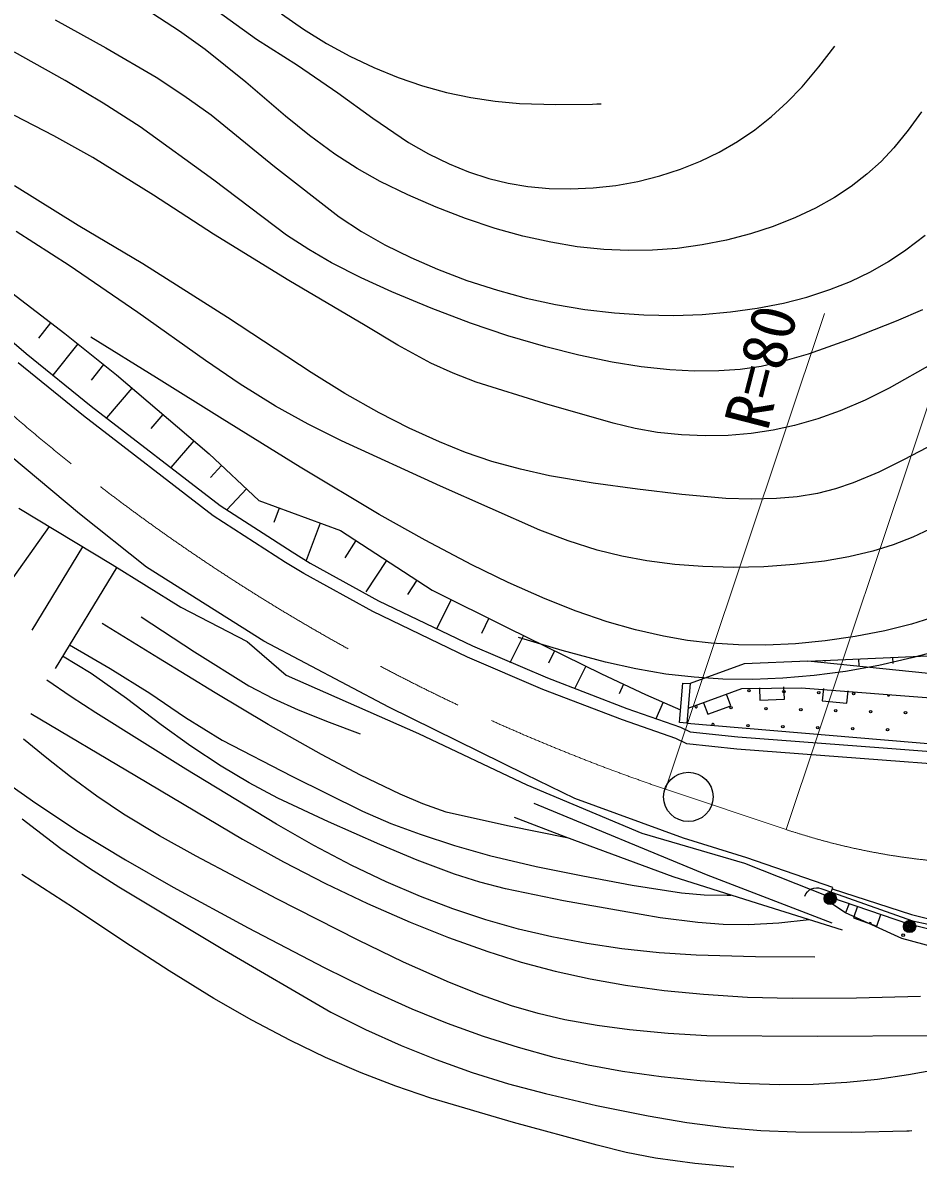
# Model space of a CAD drawing. Units: millimetres, scale not verified. Extents: x 40000 to 680000, y 20000 to 380000.
# Drawn here: x 194044 to 230311, y 244696 to 291050 of the extents above; entities that cross this region are included whole.
import ezdxf
from ezdxf.enums import TextEntityAlignment as Align

# ---------------------------------------------------------------- set-up
doc = ezdxf.new("R2010")
doc.units = ezdxf.units.MM
doc.header["$LTSCALE"] = 1000
doc.linetypes.add('CHAIN', pattern=[18.5, 12, -1.5, 3.5, -1.5])
for name, color, linetype, lineweight in [('M-BGD', 7, 'Continuous', 25), ('M-BMK', 2, 'CHAIN', 13), ('M-BMK-SRVR', 3, 'Continuous', 25), ('M-STR-HTXT', 7, 'Continuous', 13)]:
    doc.layers.add(name, color=color, linetype=linetype, lineweight=lineweight)
doc.styles.add('ＭＳ ゴシック', font='')
doc.styles.get('ＭＳ ゴシック').set_extended_font_data('MS Gothic')

msp = doc.modelspace()

# ---------------------------------------------------------------- linework, layer by layer
at = {"layer": 'M-BGD'}
for p, q in [((201611, 291753), (203512, 290391)), ((195352, 291178), (197406, 290041)), ((200389, 290718), (199308, 291421)), ((204515, 291418), (205411, 290793)), ((201428, 289971), (200389, 290718)), ((205411, 290793), (206345, 290214)), ((203512, 290391), (205169, 289332)), ((206345, 290214), (207287, 289701)), ((195760, 288713), (193703, 289863)), ((197406, 290041), (199442, 288845)), ((203079, 288644), (201428, 289971)), ((226289, 289267), (226933, 290109)), ((205169, 289332), (206803, 288217)), ((207287, 289701), (208266, 289237)), ((225616, 288461), (226289, 289267)), ((199442, 288845), (200566, 288114)), ((208266, 289237), (209242, 288840)), ((209242, 288840), (210237, 288501)), ((197298, 287802), (195760, 288713)), ((204685, 287276), (203079, 288644)), ((210237, 288501), (211208, 288232)), ((225013, 287833), (225616, 288461)), ((200566, 288114), (201665, 287328)), ((206803, 288217), (208218, 287190)), ((211208, 288232), (212191, 288022)), ((212191, 288022), (213171, 287875)), ((213171, 287875), (214156, 287789)), ((198796, 286844), (197298, 287802)), ((214156, 287789), (215633, 287746)), ((215633, 287746), (217125, 287763)), ((217125, 287763), (217295, 287766)), ((217295, 287766), (217466, 287770)), ((224374, 287254), (225013, 287833)), ((230445, 287452), (229914, 286702)), ((195302, 286470), (193702, 287295)), ((201665, 287328), (204240, 285234)), ((205662, 286481), (204685, 287276)), ((208218, 287190), (209671, 286210)), ((223695, 286720), (224374, 287254)), ((196872, 285592), (195302, 286470)), ((201779, 284673), (198796, 286844)), ((206675, 285734), (205662, 286481)), ((222989, 286241), (223695, 286720)), ((229914, 286702), (229333, 285987)), ((209671, 286210), (210477, 285747)), ((222252, 285815), (222989, 286241)), ((199336, 284067), (196872, 285592)), ((207583, 285157), (206675, 285734)), ((210477, 285747), (211311, 285338)), ((221496, 285448), (222252, 285815)), ((229333, 285987), (228810, 285433)), ((204240, 285234), (206854, 283188)), ((208523, 284629), (207583, 285157)), ((211311, 285338), (212097, 285016)), ((219850, 284851), (220679, 285119)), ((220679, 285119), (221496, 285448)), ((228810, 285433), (228238, 284915)), ((204723, 282455), (201779, 284673)), ((209637, 284079), (208523, 284629)), ((212097, 285016), (212915, 284746)), ((212915, 284746), (213701, 284555)), ((218060, 284465), (218963, 284629)), ((218963, 284629), (219850, 284851)), ((228238, 284915), (227600, 284424)), ((196289, 282845), (193700, 284455)), ((213701, 284555), (214500, 284423)), ((214500, 284423), (215359, 284344)), ((215359, 284344), (216235, 284324)), ((216235, 284324), (217144, 284364)), ((217144, 284364), (218060, 284465)), ((227600, 284424), (226922, 283978)), ((201769, 282491), (199336, 284067)), ((210782, 283581), (209637, 284079)), ((226922, 283978), (226148, 283545)), ((211976, 283121), (210782, 283581)), ((226148, 283545), (225341, 283162)), ((198909, 281287), (196289, 282845)), ((206854, 283188), (207767, 282601)), ((213174, 282723), (211976, 283121)), ((224443, 282806), (223515, 282503)), ((225341, 283162), (224443, 282806)), ((195916, 281224), (193769, 282595)), ((204822, 280616), (201769, 282491)), ((205623, 281864), (204723, 282455)), ((207767, 282601), (208713, 282064)), ((214293, 282412), (213174, 282723)), ((215427, 282160), (214293, 282412)), ((223515, 282503), (222546, 282249)), ((229820, 281854), (230597, 282451)), ((206543, 281331), (205623, 281864)), ((208713, 282064), (209760, 281542)), ((216494, 281983), (215427, 282160)), ((217573, 281865), (216494, 281983)), ((218565, 281822), (217573, 281865)), ((219545, 281839), (218565, 281822)), ((220554, 281916), (219545, 281839)), ((221558, 282053), (220554, 281916)), ((222546, 282249), (221558, 282053)), ((229114, 281382), (229820, 281854)), ((209760, 281542), (210837, 281073)), ((228380, 280963), (229114, 281382)), ((192305, 281102), (195741, 278462)), ((198697, 279322), (195916, 281224)), ((202331, 279111), (198909, 281287)), ((207751, 280715), (206543, 281331)), ((210837, 281073), (212035, 280619)), ((227573, 280578), (228380, 280963)), ((190506, 280802), (194172, 277661)), ((207910, 278791), (204822, 280616)), ((208990, 280150), (207751, 280715)), ((212035, 280619), (213266, 280217)), ((226738, 280246), (227573, 280578)), ((210582, 279487), (208990, 280150)), ((213266, 280217), (214433, 279899)), ((225803, 279942), (226738, 280246)), ((214433, 279899), (215623, 279638)), ((215623, 279638), (216805, 279439)), ((223789, 279489), (224855, 279698)), ((224855, 279698), (225803, 279942)), ((201445, 277370), (198697, 279322)), ((205723, 276882), (202331, 279111)), ((212178, 278886), (210582, 279487)), ((216805, 279439), (218008, 279299)), ((218008, 279299), (219201, 279219)), ((219201, 279219), (220413, 279199)), ((220413, 279199), (221561, 279239)), ((221561, 279239), (222710, 279339)), ((222710, 279339), (223789, 279489)), ((230491, 279420), (229427, 278961)), ((195168, 278902), (194683, 278271)), ((209231, 277999), (207910, 278791)), ((213691, 278378), (212178, 278886)), ((229427, 278961), (227643, 278263)), ((195741, 278462), (197836, 276790)), ((199456, 276664), (196790, 278321)), ((215228, 277925), (213691, 278378)), ((227643, 278263), (225852, 277628)), ((194172, 277661), (196816, 275521)), ((196265, 278044), (195258, 276782)), ((210570, 277267), (209231, 277999)), ((216567, 277587), (215228, 277925)), ((196506, 275129), (193852, 277277)), ((197312, 277208), (196806, 276574)), ((202850, 276417), (201445, 277370)), ((211474, 276854), (210570, 277267)), ((217916, 277307), (216567, 277587)), ((219086, 277119), (217916, 277307)), ((224915, 277353), (223958, 277135)), ((225852, 277628), (224915, 277353)), ((230901, 277250), (229132, 276246)), ((197836, 276790), (201593, 273589)), ((207090, 276041), (205723, 276882)), ((212403, 276496), (211474, 276854)), ((220249, 276993), (219086, 277119)), ((221251, 276941), (220249, 276993)), ((222239, 276950), (221251, 276941)), ((223103, 277013), (222239, 276950)), ((223958, 277135), (223103, 277013)), ((202113, 275012), (199456, 276664)), ((204278, 275522), (202850, 276417)), ((215176, 275632), (212403, 276496)), ((196344, 271167), (190717, 275843)), ((198462, 276257), (197431, 275047)), ((208477, 275257), (207090, 276041)), ((229132, 276246), (228163, 275768)), ((196816, 275521), (202038, 271495)), ((205600, 274791), (204278, 275522)), ((217954, 274828), (215176, 275632)), ((228163, 275768), (227158, 275339)), ((201750, 271086), (196506, 275129)), ((199714, 275190), (199225, 274615)), ((205277, 273049), (202113, 275012)), ((209690, 274635), (208477, 275257)), ((226245, 275010), (225304, 274735)), ((227158, 275339), (226245, 275010)), ((206952, 274112), (205600, 274791)), ((210918, 274072), (209690, 274635)), ((218849, 274616), (217954, 274828)), ((219760, 274461), (218849, 274616)), ((220721, 274358), (219760, 274461)), ((224433, 274544), (223548, 274411)), ((225304, 274735), (224433, 274544)), ((200966, 274122), (200040, 273035)), ((210959, 272277), (206952, 274112)), ((211975, 273647), (210918, 274072)), ((221678, 274316), (220721, 274358)), ((222615, 274333), (221678, 274316)), ((223548, 274411), (222615, 274333)), ((231304, 274170), (229722, 273343)), ((201593, 273589), (203607, 271702)), ((213040, 273283), (211975, 273647)), ((202096, 273117), (201643, 272633)), ((208473, 271137), (205277, 273049)), ((214205, 272965), (213040, 273283)), ((229722, 273343), (228714, 272854)), ((215379, 272707), (214205, 272965)), ((217153, 272403), (215379, 272707)), ((228714, 272854), (227683, 272421)), ((203103, 272174), (202305, 271321)), ((214983, 270499), (210959, 272277)), ((218945, 272156), (217153, 272403)), ((220738, 271940), (218945, 272156)), ((226971, 272179), (226235, 271991)), ((227683, 272421), (226971, 272179)), ((203607, 271702), (206913, 270479)), ((222521, 271785), (220738, 271940)), ((223559, 271751), (222521, 271785)), ((224577, 271777), (223559, 271751)), ((225416, 271855), (224577, 271777)), ((226235, 271991), (225416, 271855)), ((193880, 271387), (197656, 269112)), ((202038, 271495), (204951, 269616)), ((204433, 271397), (204216, 270808)), ((199048, 268997), (196344, 271167)), ((204685, 269193), (201750, 271086)), ((206087, 270785), (205527, 269274)), ((210339, 270088), (208473, 271137)), ((195113, 270644), (191071, 264980)), ((206913, 270479), (210624, 268069)), ((216133, 270067), (214983, 270499)), ((230787, 270538), (230096, 270211)), ((196465, 269830), (194403, 266447)), ((207532, 270077), (207082, 269385)), ((212230, 269094), (210339, 270088)), ((217304, 269691), (216133, 270067)), ((229298, 269903), (228477, 269651)), ((230096, 270211), (229298, 269903)), ((204951, 269616), (205682, 269169)), ((218309, 269443), (217304, 269691)), ((219326, 269253), (218309, 269443)), ((227509, 269422), (226513, 269249)), ((228477, 269651), (227509, 269422)), ((197847, 268997), (195346, 264892)), ((197656, 269112), (200440, 267376)), ((203806, 265998), (199048, 268997)), ((205430, 268737), (204685, 269193)), ((205682, 269169), (208446, 267643)), ((208768, 269274), (207942, 268001)), ((213705, 268377), (212230, 269094)), ((220455, 269107), (219326, 269253)), ((221584, 269021), (220455, 269107)), ((222822, 268990), (221584, 269021)), ((224056, 269019), (222822, 268990)), ((225293, 269105), (224056, 269019)), ((226513, 269249), (225293, 269105)), ((208217, 267198), (205430, 268737)), ((210005, 268471), (209628, 267890)), ((210624, 268069), (213690, 266547)), ((215206, 267714), (213705, 268377)), ((208446, 267643), (212257, 265810)), ((211390, 267689), (210796, 266492)), ((216459, 267223), (215206, 267714)), ((200440, 267376), (203135, 265983)), ((212050, 265355), (208217, 267198)), ((217721, 266792), (216459, 267223)), ((231076, 267011), (230037, 266692)), ((199544, 265315), (197251, 266713)), ((198837, 266987), (200994, 265568)), ((212923, 266928), (212619, 266315)), ((213690, 266547), (217483, 264677)), ((218856, 266466), (217721, 266792)), ((230037, 266692), (228968, 266427)), ((214322, 266235), (213773, 265121)), ((215885, 265623), (214118, 266146)), ((219996, 266200), (218856, 266466)), ((220962, 266028), (219996, 266200)), ((227764, 266192), (226550, 266017)), ((228968, 266427), (227764, 266192)), ((195933, 265857), (197575, 264900)), ((203135, 265983), (204713, 264631)), ((208865, 263323), (203806, 265998)), ((212257, 265810), (215300, 264514)), ((215587, 265612), (215337, 265105)), ((217652, 265152), (215885, 265623)), ((221929, 265916), (220962, 266028)), ((223032, 265850), (221929, 265916)), ((224141, 265844), (223032, 265850)), ((225345, 265900), (224141, 265844)), ((226550, 266017), (225345, 265900)), ((231359, 265675), (230056, 265325)), ((196235, 265046), (195649, 265389)), ((201839, 263911), (199544, 265315)), ((200994, 265568), (203196, 264192)), ((215112, 264051), (212050, 265355)), ((218869, 264881), (217652, 265152)), ((225844, 265194), (223260, 265085)), ((225844, 265194), (231330, 265434)), ((231262, 264637), (225844, 265194)), ((226529, 265224), (226531, 265176)), ((227901, 265284), (227914, 264993)), ((230056, 265325), (228715, 265021)), ((229273, 265344), (229283, 265102)), ((196805, 264695), (196235, 265046)), ((198245, 263674), (196805, 264695)), ((197575, 264900), (199185, 263891)), ((216851, 264989), (216410, 264094)), ((220088, 264672), (218869, 264881)), ((223260, 265085), (221083, 264281)), ((227368, 264777), (226101, 264607)), ((228715, 265021), (227368, 264777)), ((196003, 263751), (195009, 264416)), ((204713, 264631), (210067, 262260)), ((215300, 264514), (218508, 263280)), ((217483, 264677), (219271, 263848)), ((218377, 264262), (218197, 263874)), ((221240, 264539), (220088, 264672)), ((220648, 262710), (220784, 264307)), ((220784, 264307), (221083, 264281)), ((221083, 264281), (220947, 262687)), ((222398, 264466), (221240, 264539)), ((223620, 264452), (222398, 264466)), ((224829, 264497), (223620, 264452)), ((226101, 264607), (224829, 264497)), ((199185, 263891), (200635, 262912)), ((203984, 262629), (201839, 263911)), ((203196, 264192), (204178, 263682)), ((218336, 262811), (215112, 264051)), ((219271, 263848), (220691, 263220)), ((220998, 263285), (223173, 264082)), ((222727, 263386), (222555, 263855)), ((223173, 264082), (225580, 264110)), ((223879, 264110), (223899, 263610)), ((224898, 263650), (224878, 264150)), ((225580, 264110), (233556, 263499)), ((226476, 264088), (226425, 263590)), ((227420, 263489), (227471, 263987)), ((196995, 263099), (196003, 263751)), ((199645, 262607), (198245, 263674)), ((204178, 263682), (205197, 263221)), ((214410, 260604), (208865, 263323)), ((219981, 263534), (219681, 262856)), ((221616, 263511), (221788, 263042)), ((221788, 263042), (222727, 263386)), ((223899, 263610), (224898, 263650)), ((226425, 263590), (227420, 263489)), ((194362, 263071), (198653, 260540)), ((200644, 260814), (196995, 263099)), ((200635, 262912), (202115, 261986)), ((205197, 263221), (206448, 262717)), ((218508, 263280), (220690, 262518)), ((200848, 261747), (199645, 262607)), ((206148, 261405), (203984, 262629)), ((206448, 262717), (207706, 262245)), ((220497, 262056), (218336, 262811)), ((220947, 262687), (220648, 262710)), ((220690, 262518), (221080, 262326)), ((220947, 262687), (233396, 261626)), ((195018, 261257), (194065, 262032)), ((202115, 261986), (204941, 260527)), ((210067, 262260), (214460, 260187)), ((220940, 261838), (220497, 262056)), ((221080, 262326), (223008, 262131)), ((223008, 262131), (228899, 261675)), ((202076, 260943), (200848, 261747)), ((222964, 261633), (220940, 261838)), ((228861, 261177), (222964, 261633)), ((228899, 261675), (232895, 261376)), ((195975, 260504), (195018, 261257)), ((207722, 260576), (206148, 261405)), ((232876, 260876), (228861, 261177)), ((192855, 260643), (194563, 259439)), ((198653, 260540), (202947, 257987)), ((204314, 258585), (200644, 260814)), ((203208, 260269), (202076, 260943)), ((204941, 260527), (207800, 259119)), ((209329, 259799), (207722, 260576)), ((216398, 259630), (214410, 260604)), ((197034, 259724), (195975, 260504)), ((204370, 259648), (203208, 260269)), ((214460, 260187), (219124, 258230)), ((198122, 258997), (197034, 259724)), ((206424, 258680), (204370, 259648)), ((210252, 259409), (209329, 259799)), ((220812, 258016), (216398, 259630)), ((194563, 259439), (196303, 258286)), ((207800, 259119), (208955, 258621)), ((211193, 259076), (210252, 259409)), ((214749, 259441), (221724, 256556)), ((194012, 258809), (195580, 257604)), ((199576, 258118), (198122, 258997)), ((208506, 257764), (206424, 258680)), ((213672, 258518), (211193, 259076)), ((216045, 258060), (213954, 258861)), ((196303, 258286), (198199, 257139)), ((205833, 257719), (204314, 258585)), ((208955, 258621), (210133, 258179)), ((216153, 258020), (213672, 258518)), ((219124, 258230), (223277, 257006)), ((201062, 257289), (199576, 258118)), ((202947, 257987), (204604, 257062)), ((210011, 257137), (208506, 257764)), ((210133, 258179), (211529, 257722)), ((220393, 256450), (216045, 258060)), ((223376, 257227), (220812, 258016)), ((195580, 257604), (196736, 256802)), ((204332, 255561), (201062, 257289)), ((207374, 256910), (205833, 257719)), ((211529, 257722), (212952, 257320)), ((212952, 257320), (214836, 256879)), ((196736, 256802), (197927, 256049)), ((198199, 257139), (200134, 256040)), ((204604, 257062), (206297, 256186)), ((208757, 256253), (207374, 256910)), ((211525, 256570), (210011, 257137)), ((214836, 256879), (216735, 256496)), ((223277, 257006), (226723, 255651)), ((226853, 256029), (223376, 257227)), ((196101, 255205), (193997, 256546)), ((212550, 256241), (211525, 256570)), ((216735, 256496), (218722, 256121)), ((223549, 255452), (220393, 256450)), ((221724, 256556), (226819, 254592)), ((197927, 256049), (202213, 253491)), ((200134, 256040), (203168, 254389)), ((206297, 256186), (208002, 255376)), ((210156, 255654), (208757, 256253)), ((213589, 255970), (212550, 256241)), ((215945, 255486), (213589, 255970)), ((218722, 256121), (220730, 255803)), ((225830, 255848), (225916, 255924)), ((225916, 255924), (225991, 255966)), ((225991, 255966), (226088, 256001)), ((226088, 256001), (226191, 256012)), ((226191, 256012), (226281, 256005)), ((226281, 256005), (226366, 255982)), ((226366, 255982), (226837, 255816)), ((226723, 255651), (226853, 256029)), ((226835, 255976), (230038, 254929)), ((207625, 253888), (204332, 255561)), ((211465, 255157), (210156, 255654)), ((218327, 255058), (215945, 255486)), ((220730, 255803), (221645, 255727)), ((221645, 255727), (222569, 255711)), ((222569, 255711), (222648, 255711)), ((222648, 255711), (222728, 255711)), ((227252, 254292), (223549, 255452)), ((225728, 255677), (225768, 255761)), ((225768, 255761), (225830, 255848)), ((227370, 255000), (226648, 255464)), ((226723, 255651), (229926, 254545)), ((226837, 255816), (230085, 254669)), ((198178, 253810), (196101, 255205)), ((208002, 255376), (209734, 254619)), ((212794, 254716), (211465, 255157)), ((219855, 254800), (218327, 255058)), ((227521, 255375), (227370, 255000)), ((227521, 255375), (227370, 255000)), ((229649, 253957), (227370, 255000)), ((227852, 255261), (227688, 254788)), ((209734, 254619), (211293, 253997)), ((214124, 254341), (212794, 254716)), ((221386, 254603), (219855, 254800)), ((222411, 254528), (221386, 254603)), ((223436, 254512), (222411, 254528)), ((224667, 254584), (223436, 254512)), ((225897, 254717), (224667, 254584)), ((227688, 254788), (228634, 254462)), ((228634, 254462), (228797, 254935)), ((229926, 254545), (232476, 253926)), ((230038, 254929), (232547, 254320)), ((230085, 254669), (233382, 253971)), ((203168, 254389), (206243, 252785)), ((215469, 254023), (214124, 254341)), ((216886, 253752), (215469, 254023)), ((199966, 252641), (198178, 253810)), ((209466, 253003), (207625, 253888)), ((211293, 253997), (212874, 253431)), ((218303, 253542), (216886, 253752)), ((231904, 253355), (229649, 253957)), ((202213, 253491), (206522, 250971)), ((212874, 253431), (214226, 253005)), ((219817, 253380), (218303, 253542)), ((221322, 253280), (219817, 253380)), ((223728, 253213), (221322, 253280)), ((226126, 253206), (223728, 253213)), ((201778, 251528), (199966, 252641)), ((206243, 252785), (208002, 251922)), ((211325, 252175), (209466, 253003)), ((214226, 253005), (215606, 252633)), ((215606, 252633), (217023, 252321)), ((212579, 251673), (211325, 252175)), ((217023, 252321), (218462, 252066)), ((208002, 251922), (209795, 251108)), ((218462, 252066), (220029, 251852)), ((220029, 251852), (221612, 251697)), ((203318, 250648), (201778, 251528)), ((213841, 251233), (212579, 251673)), ((221612, 251697), (223406, 251587)), ((223406, 251587), (225213, 251537)), ((225213, 251537), (227810, 251549)), ((227810, 251549), (230407, 251621)), ((206522, 250971), (207930, 250274)), ((209795, 251108), (211232, 250527)), ((214913, 250921), (213841, 251233)), ((216001, 250667), (214913, 250921)), ((204885, 249822), (203318, 250648)), ((211232, 250527), (212691, 250001)), ((217308, 250430), (216001, 250667)), ((218618, 250254), (217308, 250430)), ((207930, 250274), (209372, 249626)), ((212691, 250001), (214112, 249550)), ((220186, 250106), (218618, 250254)), ((221755, 250018), (220186, 250106)), ((226223, 249984), (221755, 250018)), ((230720, 250009), (226223, 249984)), ((206308, 249138), (204885, 249822)), ((209372, 249626), (210792, 249054)), ((214112, 249550), (215560, 249154)), ((207745, 248512), (206308, 249138)), ((210792, 249054), (212243, 248534)), ((215560, 249154), (216944, 248841)), ((209150, 247973), (207745, 248512)), ((212243, 248534), (213723, 248076)), ((216944, 248841), (218340, 248588)), ((218340, 248588), (219904, 248368)), ((229926, 248448), (231944, 248810)), ((213723, 248076), (215219, 247676)), ((219904, 248368), (221477, 248208)), ((221477, 248208), (223079, 248097)), ((223079, 248097), (224693, 248045)), ((224693, 248045), (226054, 248058)), ((226054, 248058), (227421, 248132)), ((227421, 248132), (228672, 248259)), ((228672, 248259), (229926, 248448)), ((210566, 247493), (209150, 247973)), ((215219, 247676), (217285, 247197)), ((213925, 246510), (210566, 247493)), ((217285, 247197), (219375, 246774)), ((219375, 246774), (220944, 246509)), ((217304, 245584), (213925, 246510)), ((220944, 246509), (222518, 246304)), ((222518, 246304), (223939, 246183)), ((223939, 246183), (225363, 246122)), ((227601, 246114), (229853, 246167)), ((229853, 246167), (229953, 246169)), ((229953, 246169), (230063, 246173)), ((225363, 246122), (227601, 246114)), ((218485, 245290), (217304, 245584)), ((219677, 245056), (218485, 245290)), ((221260, 244846), (219677, 245056)), ((222845, 244696), (221260, 244846))]:
    msp.add_line(p, q, dxfattribs=at)
for centre, radius in [((223459, 263996), 49.7), ((224873, 263955), 49.7), ((226287, 263915), 49.7), ((227700, 263874), 49.7), ((222732, 263310), 49.7), ((224146, 263269), 49.7), ((225560, 263228), 49.7), ((226973, 263188), 49.7), ((228387, 263147), 49.7), ((229800, 263106), 49.7), ((223419, 262582), 49.7), ((224832, 262542), 49.7), ((226246, 262501), 49.7), ((227660, 262460), 49.7), ((229073, 262420), 49.7), ((226754, 255581), 249), ((226754, 255581), 220), ((226754, 255581), 191), ((226754, 255581), 161), ((226754, 255581), 132), ((226754, 255581), 97.5), ((226754, 255581), 67.5), ((226754, 255581), 38.7), ((226754, 255581), 7.5), ((229967, 254447), 249), ((229967, 254447), 220), ((229967, 254447), 191), ((229967, 254447), 161), ((229967, 254447), 132), ((229967, 254447), 97.5), ((229967, 254447), 67.5), ((229967, 254447), 38.7), ((229706, 254092), 49.7), ((229967, 254447), 7.5)]:
    msp.add_circle(centre, radius, dxfattribs=at)
for centre, start, end in [((229114, 263833), 169.8182, 1.4287), ((221319, 263350), 120.0723, 100.1707), ((222005, 262623), 323.6527, 206.6002), ((228369, 254553), 324.2448, 166.5591)]:
    msp.add_arc(centre, 49.7, start, end, dxfattribs=at)
at = {"layer": 'M-BMK'}
msp.add_line((220082, 260002), (224972, 258370), dxfattribs=at)
for centre, radius, start, end in [((245894, 335724), 80000, 219.24434, 251.17682), ((233520, 283981), 27000, 251.5428, 312.0259)]:
    msp.add_arc(centre, radius, start, end, dxfattribs=at)
at = {"layer": 'M-BMK-SRVR'}
msp.add_circle((221003, 259695), 1000, dxfattribs=at)
at = {"layer": 'M-STR-HTXT'}
for p, q in [((220082, 260002), (226515, 279281)), ((231639, 278348), (224972, 258370))]:
    msp.add_line(p, q, dxfattribs=at)

# ---------------------------------------------------------------- texts
at = {"layer": 'M-STR-HTXT', "style": 'ＭＳ ゴシック'}
msp.add_text('R=80', height=1833, rotation=75.6, dxfattribs=at).set_placement((224745, 274336), align=Align.BOTTOM_LEFT)

doc.saveas('drawing.dxf')
